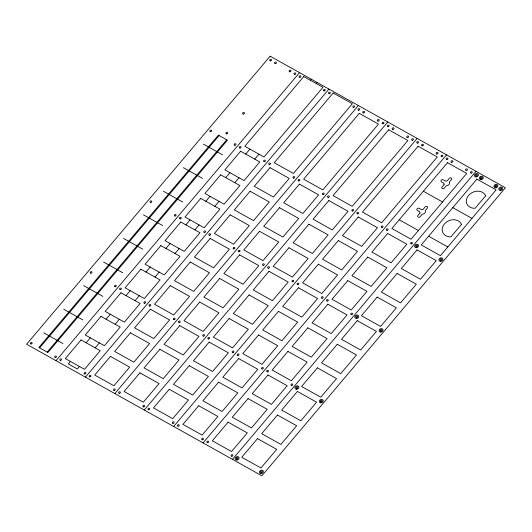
<?xml version="1.0" encoding="UTF-8"?>
<svg xmlns="http://www.w3.org/2000/svg" width="532" height="532" viewBox="0 0 532 532"><rect width="100%" height="100%" fill="white"/><g stroke="black" fill="none" stroke-linecap="round" stroke-linejoin="round"><path stroke-width="0.8" d="M39.607 347.868L219.118 135.547M47.188 352.111L226.698 139.79M56.006 360.689L299.543 72.645M70.377 361.428L68.282 363.901L77.326 368.962L79.421 366.482M86.137 342.794L90.327 337.833M106.081 319.2L110.27 314.246M126.024 295.612L130.214 290.652M145.974 272.018L150.164 267.064M165.918 248.431L170.107 243.47M185.861 224.837L190.05 219.882M205.811 201.249L210 196.295M225.754 177.655L229.944 172.701M245.698 154.067L249.887 149.113M310.435 80.299L311.333 79.235M316.267 83.557L317.165 82.5M95.175 347.848L99.364 342.894M115.125 324.254L119.314 319.3M135.068 300.666L139.258 295.712M155.012 277.072L159.201 272.118M174.962 253.485L179.151 248.53M194.905 229.891L199.094 224.936M214.848 206.303L219.038 201.349M234.798 182.709L238.988 177.755M254.742 159.121L258.931 154.167M85.419 377.135L328.949 89.09M114.826 393.58L358.362 105.535M144.232 410.019L387.768 121.981M173.638 426.464L417.174 138.42M203.051 442.91L446.581 154.865M232.457 459.355L475.994 171.311M423.366 191.221L442.564 201.96M452.772 207.666L471.97 218.399M399.233 219.769L418.431 230.502M428.639 236.215L447.838 246.948M203.337 144.099L222.536 154.832M183.394 167.686L202.592 178.426M163.444 191.281L182.642 202.014M143.5 214.868L162.699 225.608M123.557 238.462L142.756 249.195M103.607 262.05L122.806 272.79M83.664 285.644L102.862 296.377M63.72 309.232L82.919 319.971M43.77 332.826L62.969 343.559M270.136 56.199L26.6 344.244L261.864 475.801L505.4 187.756L270.136 56.199M218.386 135.141L38.876 347.463L47.92 352.517L227.43 140.195L218.386 135.141M81.057 339.955L65.303 358.588L84.502 369.321L100.255 350.688L81.057 339.955M101 316.36L85.246 334.994L104.445 345.733L120.205 327.094L101 316.36M120.95 292.773L105.19 311.406L124.395 322.139L140.149 303.506L120.95 292.773M140.894 269.179L125.14 287.812L144.338 298.552L160.092 279.912L140.894 269.179M160.844 245.591L145.083 264.224L164.282 274.958L180.042 256.324L160.844 245.591M180.787 221.997L165.026 240.63L184.232 251.37L199.985 232.737L180.787 221.997M200.73 198.409L184.976 217.043L204.175 227.776L219.929 209.143L200.73 198.409M220.68 174.815L204.92 193.448L224.118 204.188L239.879 185.555L220.68 174.815M240.624 151.228L224.863 169.861L244.068 180.594L259.822 161.961L240.624 151.228M303.752 76.561L244.813 146.273L264.012 157.007L322.951 87.295L303.752 76.561M110.463 356.393L94.709 375.033L113.908 385.767L129.668 367.133L110.463 356.393M130.413 332.806L114.653 351.439L133.851 362.179L149.612 343.539L130.413 332.806M150.357 309.212L134.603 327.852L153.801 338.585L169.555 319.951L150.357 309.212M170.3 285.624L154.546 304.257L173.745 314.997L189.505 296.357L170.3 285.624M190.25 262.03L174.489 280.67L193.688 291.403L209.448 272.77L190.25 262.03M210.193 238.442L194.439 257.076L213.638 267.815L229.392 249.175L210.193 238.442M230.137 214.848L214.383 233.488L233.581 244.221L249.342 225.588L230.137 214.848M250.087 191.261L234.326 209.894L253.525 220.634L269.285 201.994L250.087 191.261M270.03 167.666L254.276 186.306L273.475 197.04L289.228 178.406L270.03 167.666M333.158 93.007L274.219 162.712L293.418 173.452L352.357 103.74L333.158 93.007M139.876 372.839L124.116 391.479L143.314 402.212L159.075 383.579L139.876 372.839M159.819 349.251L144.066 367.885L163.264 378.624L179.018 359.984L159.819 349.251M179.763 325.657L164.009 344.297L183.208 355.03L198.961 336.397L179.763 325.657M199.713 302.07L183.952 320.703L203.151 331.443L218.911 312.803L199.713 302.07M219.656 278.475L203.902 297.115L223.101 307.848L238.855 289.215L219.656 278.475M239.6 254.888L223.846 273.521L243.044 284.261L258.798 265.621L239.6 254.888M259.55 231.294L243.789 249.934L262.988 260.667L278.748 242.033L259.55 231.294M279.493 207.706L263.739 226.339L282.938 237.079L298.691 218.439L279.493 207.706M299.436 184.112L283.682 202.752L302.881 213.485L318.635 194.852L299.436 184.112M359.273 113.343L303.626 179.158L322.824 189.897L378.478 124.076L359.273 113.343M169.282 389.284L153.522 407.924L172.727 418.657L188.481 400.024L169.282 389.284M189.226 365.697L173.472 384.33L192.67 395.07L208.424 376.43L189.226 365.697M209.176 342.103L193.415 360.743L212.614 371.476L228.374 352.842L209.176 342.103M229.119 318.515L213.365 337.148L232.564 347.888L248.318 329.248L229.119 318.515M249.062 294.921L233.309 313.561L252.507 324.294L268.261 305.661L249.062 294.921M269.012 271.333L253.252 289.967L272.451 300.706L288.211 282.066L269.012 271.333M288.956 247.739L273.202 266.379L292.401 277.112L308.154 258.479L288.956 247.739M308.899 224.152L293.145 242.785L312.344 253.525L328.098 234.885L308.899 224.152M328.849 200.557L313.089 219.197L332.287 229.93L348.048 211.297L328.849 200.557M388.686 129.788L333.039 195.603L352.237 206.343L407.884 140.521L388.686 129.788M198.689 405.73L182.935 424.37L202.133 435.103L217.887 416.47L198.689 405.73M218.632 382.142L202.878 400.776L222.077 411.515L237.837 392.875L218.632 382.142M238.582 358.548L222.822 377.188L242.027 387.921L257.781 369.288L238.582 358.548M258.525 334.961L242.772 353.594L261.97 364.334L277.724 345.694L258.525 334.961M278.475 311.366L262.715 330.006L281.913 340.739L297.674 322.106L278.475 311.366M298.419 287.779L282.658 306.412L301.863 317.152L317.617 298.512L298.419 287.779M318.362 264.185L302.608 282.825L321.807 293.558L337.561 274.924L318.362 264.185M338.312 240.597L322.552 259.23L341.75 269.97L357.511 251.33L338.312 240.597M358.255 217.003L342.495 235.643L361.7 246.376L377.454 227.743L358.255 217.003M418.092 146.234L362.445 212.049L381.644 222.788L437.291 156.967L418.092 146.234M228.095 422.175L212.341 440.809L231.54 451.548L247.3 432.908L228.095 422.175M248.045 398.588L232.285 417.221L251.483 427.954L267.244 409.321L248.045 398.588M267.988 374.993L252.235 393.627L271.433 404.367L287.187 385.727L267.988 374.993M287.932 351.406L272.178 370.039L291.376 380.772L307.137 362.139L287.932 351.406M307.882 327.812L292.121 346.445L311.32 357.185L327.08 338.552L307.882 327.812M327.825 304.224L312.071 322.858L331.27 333.591L347.024 314.957L327.825 304.224M347.768 280.63L332.015 299.263L351.213 310.003L366.974 291.37L347.768 280.63M367.718 257.042L351.958 275.676L371.156 286.409L386.917 267.776L367.718 257.042M387.662 233.448L371.908 252.088L391.106 262.821L406.86 244.188L387.662 233.448M447.498 162.679L391.851 228.494L411.05 239.227L466.697 173.412L447.498 162.679M419.981 213.059L417.946 215.467A1.456 1.17 -24.3 0 0 418.139 217.142A1.456 1.17 -24.3 0 0 420.134 216.69L422.169 214.283A2.919 2.341 -24.3 0 0 425.281 210.606L427.316 208.198A1.456 1.17 -24.3 0 0 427.116 206.522A1.456 1.17 -24.3 0 0 425.128 206.975L423.093 209.382A2.919 2.341 -24.3 0 0 421.63 209.708L419.149 208.325A1.456 1.17 -24.3 0 0 417.161 208.77A1.456 1.17 -24.3 0 0 417.354 210.446L419.834 211.836A2.919 2.341 -24.3 0 0 419.981 213.059M444.114 184.511L442.079 186.918A1.456 1.17 -24.3 0 0 442.278 188.594A1.456 1.17 -24.3 0 0 444.267 188.142L446.301 185.735A2.919 2.341 -24.3 0 0 449.414 182.057L451.449 179.65A1.456 1.17 -24.3 0 0 451.249 177.974A1.456 1.17 -24.3 0 0 449.261 178.426L447.226 180.833A2.919 2.341 -24.3 0 0 445.769 181.166L443.289 179.776A1.456 1.17 -24.3 0 0 441.294 180.228A1.456 1.17 -24.3 0 0 441.493 181.897L443.974 183.287A2.919 2.341 -24.3 0 0 444.114 184.511M257.508 438.621L241.747 457.254L260.946 467.994L276.707 449.354L257.508 438.621M277.451 415.027L261.697 433.666L280.896 444.4L296.65 425.766L277.451 415.027M297.395 391.439L281.641 410.072L300.839 420.812L316.593 402.172L297.395 391.439M317.345 367.845L301.584 386.485L320.783 397.218L336.543 378.584L317.345 367.845M337.288 344.257L321.534 362.891L340.733 373.63L356.487 354.99L337.288 344.257M357.231 320.663L341.478 339.303L360.676 350.036L376.43 331.403L357.231 320.663M377.181 297.075L361.421 315.709L380.619 326.449L396.38 307.809L377.181 297.075M397.125 273.481L381.371 292.121L400.569 302.854L416.323 284.221L397.125 273.481M417.068 249.894L401.314 268.527L420.513 279.267L436.267 260.627L417.068 249.894M476.905 179.118L421.258 244.939L440.456 255.673L496.11 189.858L476.905 179.118M461.483 224.391L450.963 236.84A10.214 8.199 -24.3 0 1 442.139 229.924A10.214 8.199 -24.3 0 1 450.391 220.168A10.214 8.199 -24.3 0 1 461.483 224.391M485.616 195.849L475.096 208.291A10.214 8.199 -24.3 0 1 466.271 201.382A10.214 8.199 -24.3 0 1 474.524 191.62A10.214 8.199 -24.3 0 1 485.616 195.849M264.278 161.688A0.924 0.745 -24.3 0 0 265.322 160.558A0.924 0.745 -24.3 0 0 263.805 160.491A0.924 0.745 -24.3 0 0 264.278 161.688M239.979 148.095A0.924 0.745 -24.3 0 0 241.016 146.965A0.924 0.745 -24.3 0 0 239.5 146.899A0.924 0.745 -24.3 0 0 239.979 148.095M144.604 303.233A0.924 0.745 -24.3 0 0 145.648 302.103A0.924 0.745 -24.3 0 0 144.132 302.036A0.924 0.745 -24.3 0 0 144.604 303.233M120.305 289.641A0.924 0.745 -24.3 0 0 121.343 288.51A0.924 0.745 -24.3 0 0 119.826 288.444A0.924 0.745 -24.3 0 0 120.305 289.641M204.441 232.457A0.924 0.745 -24.3 0 0 205.485 231.327A0.924 0.745 -24.3 0 0 203.969 231.267A0.924 0.745 -24.3 0 0 204.441 232.457M180.142 218.865A0.924 0.745 -24.3 0 0 181.179 217.734A0.924 0.745 -24.3 0 0 179.663 217.674A0.924 0.745 -24.3 0 0 180.142 218.865M324.121 90.912A0.924 0.745 -24.3 0 0 325.158 89.782A0.924 0.745 -24.3 0 0 323.642 89.722A0.924 0.745 -24.3 0 0 324.121 90.912M299.815 77.326A0.924 0.745 -24.3 0 0 300.853 76.189A0.924 0.745 -24.3 0 0 299.336 76.129A0.924 0.745 -24.3 0 0 299.815 77.326M84.768 374.003A0.924 0.745 -24.3 0 0 85.812 372.872A0.924 0.745 -24.3 0 0 84.295 372.812A0.924 0.745 -24.3 0 0 84.768 374.003M60.468 360.41A0.924 0.745 -24.3 0 0 61.506 359.28A0.924 0.745 -24.3 0 0 59.99 359.22A0.924 0.745 -24.3 0 0 60.468 360.41M89.875 376.856A0.924 0.745 -24.3 0 0 90.912 375.725A0.924 0.745 -24.3 0 0 89.396 375.665A0.924 0.745 -24.3 0 0 89.875 376.856M114.18 390.448A0.924 0.745 -24.3 0 0 115.218 389.318A0.924 0.745 -24.3 0 0 113.702 389.251A0.924 0.745 -24.3 0 0 114.18 390.448M329.222 93.765A0.924 0.745 -24.3 0 0 330.266 92.635A0.924 0.745 -24.3 0 0 328.743 92.575A0.924 0.745 -24.3 0 0 329.222 93.765M353.527 107.358A0.924 0.745 -24.3 0 0 354.565 106.227A0.924 0.745 -24.3 0 0 353.048 106.167A0.924 0.745 -24.3 0 0 353.527 107.358M209.548 235.31A0.924 0.745 -24.3 0 0 210.592 234.18A0.924 0.745 -24.3 0 0 209.069 234.12A0.924 0.745 -24.3 0 0 209.548 235.31M233.854 248.903A0.924 0.745 -24.3 0 0 234.891 247.772A0.924 0.745 -24.3 0 0 233.375 247.706A0.924 0.745 -24.3 0 0 233.854 248.903M149.711 306.086A0.924 0.745 -24.3 0 0 150.749 304.956A0.924 0.745 -24.3 0 0 149.233 304.889A0.924 0.745 -24.3 0 0 149.711 306.086M174.017 319.679A0.924 0.745 -24.3 0 0 175.055 318.542A0.924 0.745 -24.3 0 0 173.538 318.482A0.924 0.745 -24.3 0 0 174.017 319.679M269.385 164.541A0.924 0.745 -24.3 0 0 270.429 163.41A0.924 0.745 -24.3 0 0 268.906 163.344A0.924 0.745 -24.3 0 0 269.385 164.541M293.691 178.134A0.924 0.745 -24.3 0 0 294.728 176.996A0.924 0.745 -24.3 0 0 293.212 176.937A0.924 0.745 -24.3 0 0 293.691 178.134M392.889 129.416A0.971 0.778 -24.3 0 0 393.986 128.225A0.971 0.778 -24.3 0 0 392.383 128.159A0.971 0.778 -24.3 0 0 392.889 129.416M407.472 137.569A0.971 0.778 -24.3 0 0 408.569 136.378A0.971 0.778 -24.3 0 0 406.967 136.312A0.971 0.778 -24.3 0 0 407.472 137.569M352.503 211.018A0.924 0.745 -24.3 0 0 353.547 209.887A0.924 0.745 -24.3 0 0 352.031 209.827A0.924 0.745 -24.3 0 0 352.503 211.018M328.204 197.432A0.924 0.745 -24.3 0 0 329.242 196.301A0.924 0.745 -24.3 0 0 327.725 196.235A0.924 0.745 -24.3 0 0 328.204 197.432M232.83 352.563A0.924 0.745 -24.3 0 0 233.874 351.433A0.924 0.745 -24.3 0 0 232.351 351.373A0.924 0.745 -24.3 0 0 232.83 352.563M208.531 338.977A0.924 0.745 -24.3 0 0 209.568 337.847A0.924 0.745 -24.3 0 0 208.052 337.78A0.924 0.745 -24.3 0 0 208.531 338.977M292.667 281.794A0.924 0.745 -24.3 0 0 293.711 280.663A0.924 0.745 -24.3 0 0 292.188 280.597A0.924 0.745 -24.3 0 0 292.667 281.794M268.367 268.201A0.924 0.745 -24.3 0 0 269.405 267.071A0.924 0.745 -24.3 0 0 267.889 267.011A0.924 0.745 -24.3 0 0 268.367 268.201M412.34 140.249A0.924 0.745 -24.3 0 0 413.384 139.118A0.924 0.745 -24.3 0 0 411.868 139.052A0.924 0.745 -24.3 0 0 412.34 140.249M388.041 126.656A0.924 0.745 -24.3 0 0 389.078 125.525A0.924 0.745 -24.3 0 0 387.562 125.466A0.924 0.745 -24.3 0 0 388.041 126.656M172.993 423.339A0.924 0.745 -24.3 0 0 174.037 422.209A0.924 0.745 -24.3 0 0 172.514 422.142A0.924 0.745 -24.3 0 0 172.993 423.339M148.687 409.746A0.924 0.745 -24.3 0 0 149.731 408.616A0.924 0.745 -24.3 0 0 148.215 408.556A0.924 0.745 -24.3 0 0 148.687 409.746M207.507 442.637A0.924 0.745 -24.3 0 0 208.544 441.507A0.924 0.745 -24.3 0 0 207.028 441.44A0.924 0.745 -24.3 0 0 207.507 442.637M231.812 456.23A0.924 0.745 -24.3 0 0 232.85 455.093A0.924 0.745 -24.3 0 0 231.334 455.033A0.924 0.745 -24.3 0 0 231.812 456.23M446.853 159.547A0.924 0.745 -24.3 0 0 447.897 158.416A0.924 0.745 -24.3 0 0 446.375 158.35A0.924 0.745 -24.3 0 0 446.853 159.547M471.159 173.139A0.924 0.745 -24.3 0 0 472.197 172.009A0.924 0.745 -24.3 0 0 470.68 171.942A0.924 0.745 -24.3 0 0 471.159 173.139M327.18 301.092A0.924 0.745 -24.3 0 0 328.224 299.962A0.924 0.745 -24.3 0 0 326.701 299.895A0.924 0.745 -24.3 0 0 327.18 301.092M351.486 314.685A0.924 0.745 -24.3 0 0 352.523 313.554A0.924 0.745 -24.3 0 0 351.007 313.488A0.924 0.745 -24.3 0 0 351.486 314.685M267.343 371.861A0.924 0.745 -24.3 0 0 268.381 370.731A0.924 0.745 -24.3 0 0 266.865 370.671A0.924 0.745 -24.3 0 0 267.343 371.861M291.649 385.454A0.924 0.745 -24.3 0 0 292.686 384.323A0.924 0.745 -24.3 0 0 291.17 384.264A0.924 0.745 -24.3 0 0 291.649 385.454M387.017 230.316A0.924 0.745 -24.3 0 0 388.061 229.186A0.924 0.745 -24.3 0 0 386.538 229.126A0.924 0.745 -24.3 0 0 387.017 230.316M411.322 243.909A0.924 0.745 -24.3 0 0 412.36 242.778A0.924 0.745 -24.3 0 0 410.844 242.718A0.924 0.745 -24.3 0 0 411.322 243.909M466.285 170.459A0.971 0.778 -24.3 0 0 467.382 169.269A0.971 0.778 -24.3 0 0 465.786 169.203A0.971 0.778 -24.3 0 0 466.285 170.459M451.701 162.307A0.971 0.778 -24.3 0 0 452.798 161.116A0.971 0.778 -24.3 0 0 451.203 161.05A0.971 0.778 -24.3 0 0 451.701 162.307M236.687 460.02A2.042 1.643 -24.3 0 0 238.988 457.52A2.042 1.643 -24.3 0 0 235.629 457.38A2.042 1.643 -24.3 0 0 236.687 460.02M260.993 473.613A2.042 1.643 -24.3 0 0 263.293 471.113A2.042 1.643 -24.3 0 0 259.935 470.973A2.042 1.643 -24.3 0 0 260.993 473.613M296.524 389.244A2.042 1.643 -24.3 0 0 298.824 386.744A2.042 1.643 -24.3 0 0 295.466 386.611A2.042 1.643 -24.3 0 0 296.524 389.244M320.829 402.837A2.042 1.643 -24.3 0 0 323.13 400.337A2.042 1.643 -24.3 0 0 319.772 400.197A2.042 1.643 -24.3 0 0 320.829 402.837M380.666 332.068A2.042 1.643 -24.3 0 0 382.967 329.567A2.042 1.643 -24.3 0 0 379.609 329.428A2.042 1.643 -24.3 0 0 380.666 332.068M356.36 318.475A2.042 1.643 -24.3 0 0 358.661 315.975A2.042 1.643 -24.3 0 0 355.31 315.835A2.042 1.643 -24.3 0 0 356.36 318.475M416.197 247.699A2.042 1.643 -24.3 0 0 418.498 245.199A2.042 1.643 -24.3 0 0 415.146 245.066A2.042 1.643 -24.3 0 0 416.197 247.699M440.503 261.292A2.042 1.643 -24.3 0 0 442.804 258.791A2.042 1.643 -24.3 0 0 439.445 258.652A2.042 1.643 -24.3 0 0 440.503 261.292M480.895 179.65A2.042 1.643 -24.3 0 0 483.196 177.149A2.042 1.643 -24.3 0 0 479.837 177.01A2.042 1.643 -24.3 0 0 480.895 179.65M495.478 187.803A2.042 1.643 -24.3 0 0 497.779 185.302A2.042 1.643 -24.3 0 0 494.421 185.163A2.042 1.643 -24.3 0 0 495.478 187.803M500.339 190.523A2.042 1.643 -24.3 0 0 502.64 188.022A2.042 1.643 -24.3 0 0 499.282 187.882A2.042 1.643 -24.3 0 0 500.339 190.523M476.034 176.93A2.042 1.643 -24.3 0 0 478.334 174.43A2.042 1.643 -24.3 0 0 474.983 174.29A2.042 1.643 -24.3 0 0 476.034 176.93M481.114 178.752A0.971 0.778 -24.3 0 0 482.205 177.562A0.971 0.778 -24.3 0 0 480.609 177.495A0.971 0.778 -24.3 0 0 481.114 178.752M495.698 186.905A0.971 0.778 -24.3 0 0 496.788 185.715A0.971 0.778 -24.3 0 0 495.192 185.648A0.971 0.778 -24.3 0 0 495.698 186.905M440.729 260.354A0.924 0.745 -24.3 0 0 441.766 259.224A0.924 0.745 -24.3 0 0 440.25 259.164A0.924 0.745 -24.3 0 0 440.729 260.354M416.423 246.762A0.924 0.745 -24.3 0 0 417.467 245.631A0.924 0.745 -24.3 0 0 415.951 245.571A0.924 0.745 -24.3 0 0 416.423 246.762M321.055 401.899A0.924 0.745 -24.3 0 0 322.093 400.769A0.924 0.745 -24.3 0 0 320.577 400.702A0.924 0.745 -24.3 0 0 321.055 401.899M296.75 388.307A0.924 0.745 -24.3 0 0 297.794 387.176A0.924 0.745 -24.3 0 0 296.277 387.116A0.924 0.745 -24.3 0 0 296.75 388.307M380.892 331.13A0.924 0.745 -24.3 0 0 381.929 329.993A0.924 0.745 -24.3 0 0 380.413 329.933A0.924 0.745 -24.3 0 0 380.892 331.13M356.586 317.538A0.924 0.745 -24.3 0 0 357.63 316.407A0.924 0.745 -24.3 0 0 356.114 316.341A0.924 0.745 -24.3 0 0 356.586 317.538M500.565 189.585A0.924 0.745 -24.3 0 0 501.603 188.448A0.924 0.745 -24.3 0 0 500.087 188.388A0.924 0.745 -24.3 0 0 500.565 189.585M476.26 175.992A0.924 0.745 -24.3 0 0 477.304 174.862A0.924 0.745 -24.3 0 0 475.788 174.795A0.924 0.745 -24.3 0 0 476.26 175.992M261.219 472.675A0.924 0.745 -24.3 0 0 262.256 471.538A0.924 0.745 -24.3 0 0 260.74 471.478A0.924 0.745 -24.3 0 0 261.219 472.675M236.913 459.083A0.924 0.745 -24.3 0 0 237.957 457.952A0.924 0.745 -24.3 0 0 236.441 457.886A0.924 0.745 -24.3 0 0 236.913 459.083M178.1 426.192A0.924 0.745 -24.3 0 0 179.138 425.061A0.924 0.745 -24.3 0 0 177.622 424.995A0.924 0.745 -24.3 0 0 178.1 426.192M202.399 439.784A0.924 0.745 -24.3 0 0 203.443 438.654A0.924 0.745 -24.3 0 0 201.927 438.587A0.924 0.745 -24.3 0 0 202.399 439.784M417.447 143.101A0.924 0.745 -24.3 0 0 418.484 141.971A0.924 0.745 -24.3 0 0 416.968 141.911A0.924 0.745 -24.3 0 0 417.447 143.101M441.753 156.694A0.924 0.745 -24.3 0 0 442.79 155.563A0.924 0.745 -24.3 0 0 441.274 155.497A0.924 0.745 -24.3 0 0 441.753 156.694M297.774 284.647A0.924 0.745 -24.3 0 0 298.811 283.516A0.924 0.745 -24.3 0 0 297.295 283.456A0.924 0.745 -24.3 0 0 297.774 284.647M322.073 298.239A0.924 0.745 -24.3 0 0 323.117 297.109A0.924 0.745 -24.3 0 0 321.601 297.042A0.924 0.745 -24.3 0 0 322.073 298.239M237.937 355.423A0.924 0.745 -24.3 0 0 238.974 354.285A0.924 0.745 -24.3 0 0 237.458 354.226A0.924 0.745 -24.3 0 0 237.937 355.423M262.236 369.009A0.924 0.745 -24.3 0 0 263.28 367.878A0.924 0.745 -24.3 0 0 261.764 367.818A0.924 0.745 -24.3 0 0 262.236 369.009M357.61 213.877A0.924 0.745 -24.3 0 0 358.648 212.74A0.924 0.745 -24.3 0 0 357.132 212.68A0.924 0.745 -24.3 0 0 357.61 213.877M381.909 227.463A0.924 0.745 -24.3 0 0 382.954 226.333A0.924 0.745 -24.3 0 0 381.437 226.273A0.924 0.745 -24.3 0 0 381.909 227.463M436.878 154.014A0.971 0.778 -24.3 0 0 437.976 152.824A0.971 0.778 -24.3 0 0 436.38 152.757A0.971 0.778 -24.3 0 0 436.878 154.014M422.295 145.861A0.971 0.778 -24.3 0 0 423.392 144.671A0.971 0.778 -24.3 0 0 421.796 144.604A0.971 0.778 -24.3 0 0 422.295 145.861M119.281 393.301A0.924 0.745 -24.3 0 0 120.325 392.17A0.924 0.745 -24.3 0 0 118.809 392.111A0.924 0.745 -24.3 0 0 119.281 393.301M143.587 406.894A0.924 0.745 -24.3 0 0 144.624 405.763A0.924 0.745 -24.3 0 0 143.108 405.697A0.924 0.745 -24.3 0 0 143.587 406.894M358.628 110.21A0.924 0.745 -24.3 0 0 359.672 109.08A0.924 0.745 -24.3 0 0 358.156 109.02A0.924 0.745 -24.3 0 0 358.628 110.21M382.934 123.803A0.924 0.745 -24.3 0 0 383.971 122.673A0.924 0.745 -24.3 0 0 382.455 122.606A0.924 0.745 -24.3 0 0 382.934 123.803M238.954 251.756A0.924 0.745 -24.3 0 0 239.999 250.625A0.924 0.745 -24.3 0 0 238.482 250.565A0.924 0.745 -24.3 0 0 238.954 251.756M263.26 265.348A0.924 0.745 -24.3 0 0 264.298 264.218A0.924 0.745 -24.3 0 0 262.781 264.151A0.924 0.745 -24.3 0 0 263.26 265.348M179.118 322.532A0.924 0.745 -24.3 0 0 180.162 321.401A0.924 0.745 -24.3 0 0 178.646 321.335A0.924 0.745 -24.3 0 0 179.118 322.532M203.423 336.118A0.924 0.745 -24.3 0 0 204.461 334.987A0.924 0.745 -24.3 0 0 202.945 334.927A0.924 0.745 -24.3 0 0 203.423 336.118M298.791 180.986A0.924 0.745 -24.3 0 0 299.835 179.856A0.924 0.745 -24.3 0 0 298.319 179.789A0.924 0.745 -24.3 0 0 298.791 180.986M323.097 194.572A0.924 0.745 -24.3 0 0 324.134 193.442A0.924 0.745 -24.3 0 0 322.618 193.382A0.924 0.745 -24.3 0 0 323.097 194.572M378.066 121.123A0.971 0.778 -24.3 0 0 379.156 119.933A0.971 0.778 -24.3 0 0 377.56 119.866A0.971 0.778 -24.3 0 0 378.066 121.123M363.482 112.97A0.971 0.778 -24.3 0 0 364.573 111.78A0.971 0.778 -24.3 0 0 362.977 111.713A0.971 0.778 -24.3 0 0 363.482 112.97M226.599 133.884A0.971 0.778 -24.3 0 0 227.696 132.694A0.971 0.778 -24.3 0 0 226.1 132.628A0.971 0.778 -24.3 0 0 226.599 133.884M243.357 114.067A0.971 0.778 -24.3 0 0 244.454 112.877A0.971 0.778 -24.3 0 0 242.851 112.811A0.971 0.778 -24.3 0 0 243.357 114.067M275.257 63.634A0.971 0.778 -24.3 0 0 276.354 62.444A0.971 0.778 -24.3 0 0 274.751 62.377A0.971 0.778 -24.3 0 0 275.257 63.634M289.84 71.793A0.971 0.778 -24.3 0 0 290.938 70.603A0.971 0.778 -24.3 0 0 289.335 70.537A0.971 0.778 -24.3 0 0 289.84 71.793M234.871 145.243A0.924 0.745 -24.3 0 0 235.915 144.112A0.924 0.745 -24.3 0 0 234.399 144.046A0.924 0.745 -24.3 0 0 234.871 145.243M210.572 131.65A0.924 0.745 -24.3 0 0 211.61 130.52A0.924 0.745 -24.3 0 0 210.093 130.46A0.924 0.745 -24.3 0 0 210.572 131.65M115.198 286.788A0.924 0.745 -24.3 0 0 116.242 285.657A0.924 0.745 -24.3 0 0 114.719 285.591A0.924 0.745 -24.3 0 0 115.198 286.788M90.899 273.195A0.924 0.745 -24.3 0 0 91.936 272.065A0.924 0.745 -24.3 0 0 90.42 271.998A0.924 0.745 -24.3 0 0 90.899 273.195M175.035 216.012A0.924 0.745 -24.3 0 0 176.079 214.881A0.924 0.745 -24.3 0 0 174.556 214.822A0.924 0.745 -24.3 0 0 175.035 216.012M150.736 202.426A0.924 0.745 -24.3 0 0 151.773 201.289A0.924 0.745 -24.3 0 0 150.257 201.229A0.924 0.745 -24.3 0 0 150.736 202.426M294.708 74.467A0.924 0.745 -24.3 0 0 295.752 73.336A0.924 0.745 -24.3 0 0 294.236 73.276A0.924 0.745 -24.3 0 0 294.708 74.467M270.409 60.881A0.924 0.745 -24.3 0 0 271.446 59.744A0.924 0.745 -24.3 0 0 269.93 59.684A0.924 0.745 -24.3 0 0 270.409 60.881M55.361 357.557A0.924 0.745 -24.3 0 0 56.405 356.427A0.924 0.745 -24.3 0 0 54.882 356.367A0.924 0.745 -24.3 0 0 55.361 357.557M31.056 343.971A0.924 0.745 -24.3 0 0 32.1 342.834A0.924 0.745 -24.3 0 0 30.583 342.774A0.924 0.745 -24.3 0 0 31.056 343.971"/></g></svg>
